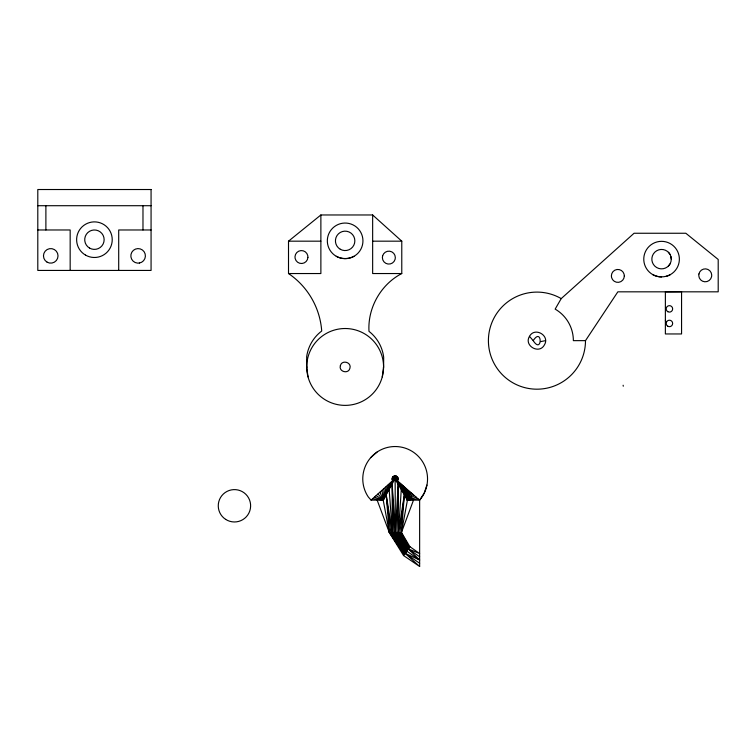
<?xml version="1.0" encoding="UTF-8"?>
<svg xmlns="http://www.w3.org/2000/svg" width="756" height="756" viewBox="0 0 756 756"><rect width="100%" height="100%" fill="white"/><g stroke="black" fill="none" stroke-linecap="round" stroke-linejoin="round"><path stroke-width="1.13" d="M419.637 566.48L419.637 500.132A32.366 32.366 0 0 0 418.427 456.426A32.366 32.366 0 0 0 374.787 453.723A32.366 32.366 0 0 0 368.295 496.966L371.092 500.132L383.207 500.132L396.475 476.148L397.665 477.178L398.185 478.68L397.439 480.892L407.437 500.132L401.436 532.498L409.128 547.798L398.403 532.498L398.214 484.199L395.369 532.498L405.944 552.23L392.336 532.498L386.193 494.821L389.293 532.498L403.553 555.547L419.637 566.48L405.14 553.335L392.336 532.498L389.17 489.51M398.214 484.199L396.881 532.498L407.531 550.009L398.403 532.498L401.285 489.51M419.637 556.766L408.334 548.903L419.637 553.534L409.922 546.692L401.436 532.498L404.356 494.821L398.403 532.498L408.334 548.903L419.637 560.007L406.737 551.124L395.369 532.498L392.156 484.199L392.336 532.498L404.347 554.441L389.293 532.498L383.207 500.132L392.865 480.892C390.587 478.624 393.668 474.588 396.475 476.148M384.095 488.641L383.207 500.132L372.699 498.714M623.133 385.239L623.265 386.212M408.448 490.474L407.437 500.132L419.637 500.132L424.21 493.092L426.904 485.078M404.356 494.821L399.915 532.498L409.128 547.798M382.262 376.894A38.433 38.433 0 0 0 335.191 329.824A38.433 38.433 0 0 0 317.964 394.122A38.433 38.433 0 0 0 382.262 376.894L383.613 366.755L383.679 357.191A38.83 38.83 0 0 0 368.994 331.355C367.558 307.853 380.873 284.369 401.776 273.54L401.776 241.173L372.651 214.969L320.875 214.969L288.508 241.173L288.508 273.54A75.987 75.987 0 0 1 321.716 331.024A38.83 38.83 0 0 0 306.671 356.662L306.775 367.463M533.197 340.644C542.458 326.28 542.458 355.008 533.197 340.644L529.493 336.344C534.662 326.564 550.283 335.588 544.396 344.944C539.236 354.725 523.606 345.709 529.493 336.344M407.531 550.009L395.369 532.498L395.133 478.888L395.719 475.893M386.231 486.76L383.207 500.132L374.4 497.212M409.478 491.362L407.437 500.132L417.917 498.714M383.443 367.926L383.575 366.953M388.404 484.832L383.207 500.132L376.195 495.634M413.494 500.132L401.436 532.498L389.293 532.498L377.149 500.132M410.499 492.26L407.437 500.132L393.432 476.356M390.625 482.876L383.207 500.132L378.066 493.98M410.99 492.685L407.437 500.132L398.582 481.884M561.217 298.601L555.15 309.119A36.411 36.411 0 0 1 573.36 340.644L585.494 340.644L617.85 291.825L718.2 291.825L718.2 259.469L685.834 233.254L634.057 233.254L561.217 298.601A48.545 48.545 0 0 0 491.334 324.04A48.545 48.545 0 0 0 528.52 388.452A48.545 48.545 0 0 0 585.494 340.644M403.553 555.547L409.922 546.692M668.436 266.008L669.977 264.005M412.474 493.98L407.437 500.132L399.726 482.876M371.092 500.132L397.146 476.582M412.946 494.386L407.437 500.132L400.85 483.859M370.724 457.645L377.055 452.05M392.6 480.599L397.665 477.178M414.373 495.634L407.437 500.132L401.975 484.832M354.044 256.275C348.563 259.308 341.721 259.308 336.24 256.275A17.794 17.794 0 0 1 336.24 225.439A17.794 17.794 0 0 1 362.946 240.852A17.794 17.794 0 0 1 336.24 256.275M652.664 274.56C658.145 277.622 664.987 277.641 670.468 274.56M392.251 479.88L398.025 477.896M416.187 497.212L407.437 500.132L403.071 485.796M540.578 341.618L545.548 340.644M392.09 479.096L398.185 478.68M37.8 205.708L151.068 205.708M37.8 229.975L70.166 229.975L70.166 270.431M151.068 229.975L118.701 229.975L118.701 270.431M288.508 241.173L320.875 241.173M372.651 241.173L401.776 241.173M288.508 273.54L320.875 273.54L320.875 214.969M401.776 273.54L372.651 273.54L372.651 214.969M392.137 478.302L398.138 479.474M419.637 560.007L405.14 553.335L419.637 563.239M392.392 477.546L397.883 480.23M392.836 476.885L419.552 500.132M393.129 476.62L395.133 478.888L394.925 475.845M668.436 252.277L669.977 254.29M404.347 554.441L390.814 532.498L386.193 494.821M405.944 552.23L393.848 532.498L392.156 484.199M665.375 320.374L666.301 322.604M380.013 492.26L383.207 500.132L382.026 490.474M394.141 475.996L395.133 478.888M404.176 486.76L407.437 500.132L407.399 489.557M306.605 366.424L308.023 376.894M405.32 487.752L407.437 500.132L406.341 488.641M670.941 256.634L671.271 259.147A9.705 9.705 0 0 1 656.709 267.558A9.705 9.705 0 0 1 656.709 250.737A9.705 9.705 0 0 1 671.271 259.147M142.978 205.708L142.978 229.975M45.889 205.708L45.889 229.975M661.566 276.942A17.794 17.794 0 0 1 645.435 251.625A17.794 17.794 0 0 1 675.202 247.703A17.794 17.794 0 0 1 666.178 276.337M698.922 273.984L698.79 275.666A6.473 6.473 0 0 0 711.585 276.668L711.717 274.986A6.473 6.473 0 0 0 698.922 273.984M340.361 365.668C338.48 371.754 348.516 374.437 349.924 368.229C351.805 362.152 341.769 359.459 340.361 365.668M382.602 255.953L382.385 257.635A6.473 6.473 0 0 0 395.104 259.308L395.331 257.635A6.473 6.473 0 0 0 382.602 255.953M139.369 263.041L137.479 263.116A7.286 7.286 0 0 1 131.827 252.211A7.286 7.286 0 0 1 144.094 251.701A7.286 7.286 0 0 1 139.369 263.041M681.562 291.769L665.375 291.892L665.375 333.954L681.562 333.954L681.562 291.769M151.068 189.52L37.8 189.52L37.8 270.431L151.068 270.431L151.068 189.52M624.324 275.921L624.106 274.248A6.473 6.473 0 0 0 611.377 275.921L611.604 277.594A6.473 6.473 0 0 0 624.324 275.921M307.919 257.38L307.786 255.698A6.473 6.473 0 0 0 294.991 256.69L295.123 258.382A6.473 6.473 0 0 0 307.919 257.38M225.666 519.381A16.178 16.178 0 0 0 250.605 506.596A16.178 16.178 0 0 0 227.055 491.391A16.178 16.178 0 0 0 225.666 519.381M667.803 311.68A3.232 3.232 0 0 0 672.66 308.873A3.232 3.232 0 0 0 667.803 306.076A3.232 3.232 0 0 0 667.803 311.68M667.803 326.242A3.232 3.232 0 0 0 672.66 323.436A3.232 3.232 0 0 0 667.803 320.639A3.232 3.232 0 0 0 667.803 326.242M340.285 249.263A9.705 9.705 0 0 0 354.847 240.852A9.705 9.705 0 0 0 340.285 232.451A9.705 9.705 0 0 0 340.285 249.263M89.577 248.091A9.705 9.705 0 0 0 104.139 239.68A9.705 9.705 0 0 0 89.577 231.279A9.705 9.705 0 0 0 89.577 248.091M85.532 255.103A17.794 17.794 0 0 0 112.228 239.68A17.794 17.794 0 0 0 85.532 224.267A17.794 17.794 0 0 0 85.532 255.103M47.108 262.171A7.286 7.286 0 0 0 58.023 255.868A7.286 7.286 0 0 0 47.108 249.556A7.286 7.286 0 0 0 47.108 262.171"/></g></svg>
